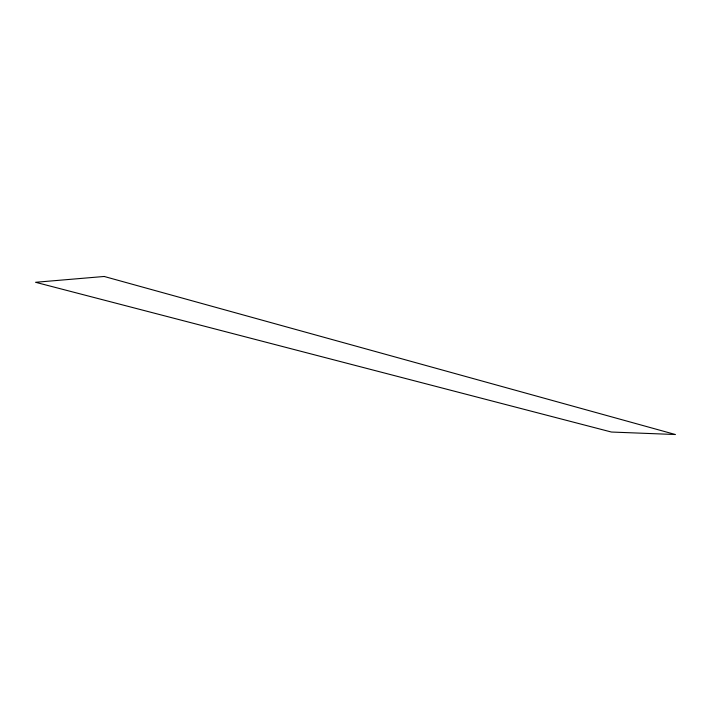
<?xml version="1.0" encoding="UTF-8"?>
<svg xmlns="http://www.w3.org/2000/svg" width="711" height="711" viewBox="0 0 711 711"><rect width="100%" height="100%" fill="white"/><g stroke="black" fill="none" stroke-linecap="round" stroke-linejoin="round"><path stroke-width="1.07" d="M104.197 276.472L35.55 282.285L611.398 432.03L675.45 434.528L104.197 276.472"/></g></svg>
